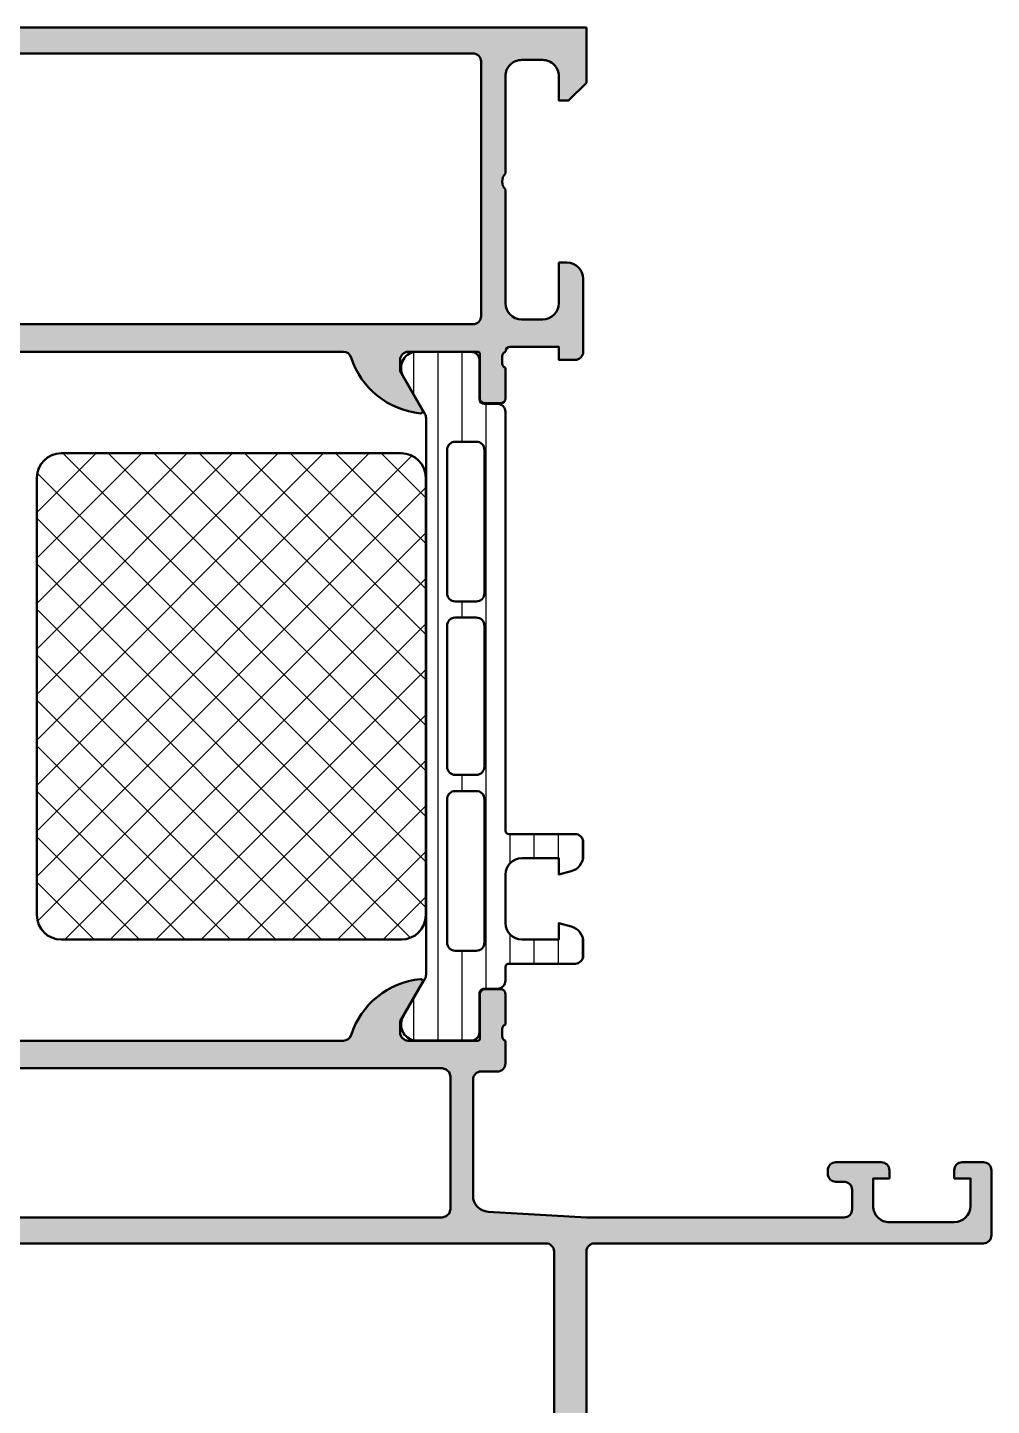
# Model space of a CAD drawing. Extents: x 0 to 104, y -95 to 75.
# Drawn here: x 44.5 to 104, y -10 to 75 of the extents above; entities that cross this region are included whole.
import ezdxf

# ---------------------------------------------------------------- set-up
doc = ezdxf.new("R2010")
doc.units = 0
for name, color, linetype, lineweight in [('0S-Alu contour', 7, 'Continuous', 50), ('0S-Alu hatch', 252, 'Continuous', 25), ('0S-Plastic contour', 254, 'Continuous', 50), ('0S-Plastic hatch', 253, 'Continuous', 25), ('0S-PT contour', 91, 'Continuous', 50), ('0S-PT hatch', 103, 'Continuous', 25)]:
    doc.layers.add(name, color=color, linetype=linetype, lineweight=lineweight)

# ---------------------------------------------------------------- blocks, each defined once
blk = doc.blocks.new('345130__2FAE7C60_FE69_4E2C_9877_56190466D0C9_')
at = {"layer": '0S-Alu hatch'}
h = blk.add_hatch(color=256, dxfattribs=at)
edge = h.paths.add_edge_path()
edge.add_line((25.00000000000001, 71.60000000000001), (26.1, 70.5))
edge.add_line((26.1, 70.5), (26.7, 70.50000000000001))
edge.add_line((26.7, 70.50000000000001), (26.7, 72.00000000000001))
edge.add_ellipse((27.70000000000002, 72), major_axis=(-1.000000000000017, 0), ratio=1, start_angle=270.000000000001, end_angle=360, ccw=False)
edge.add_line((27.7, 73.00000000000001), (29, 73))
edge.add_ellipse((29, 72), major_axis=(-1, 0), ratio=1, start_angle=180, end_angle=270.0000000000004, ccw=False)
edge.add_line((30, 72.00000000000001), (30, 66))
edge.add_ellipse((29.475, 65.5), major_axis=(-0.7250000000000014, 0), ratio=1, start_angle=136.3971810272965, end_angle=223.6028189727035, ccw=False)
edge.add_line((30, 65), (30, 58))
edge.add_ellipse((28.99999999999999, 58), major_axis=(-1.000000000000003, 0), ratio=1, start_angle=90.00000000000023, end_angle=180, ccw=False)
edge.add_line((29, 56.99999999999999), (27.7, 56.99999999999999))
edge.add_ellipse((27.7, 57.99999999999999), major_axis=(-1, 0), ratio=1, start_angle=0, end_angle=89.9999999999996, ccw=False)
edge.add_line((26.7, 57.99999999999999), (26.7, 60.5))
edge.add_line((26.7, 60.5), (26.2, 60.5))
edge.add_arc((26.2, 59.5), 1, 90, 180)
edge.add_line((25.2, 59.5), (25.2, 54.99999999999995))
edge.add_arc((25.69999999999998, 54.99999999999996), 0.4999999999999823, 180, 270.0000000000025)
edge.add_line((25.7, 54.49999999999997), (26.7, 54.5))
edge.add_line((26.7, 54.5), (26.69999999999998, 55.30000000000001))
edge.add_line((26.69999999999998, 55.30000000000001), (29.69999999999998, 55.29999999999998))
edge.add_ellipse((29.69999999999999, 55), major_axis=(-0.2999999999999829, 0), ratio=1, start_angle=180, end_angle=270.0000000000007, ccw=False)
edge.add_ellipse((29.92116355345694, 54.73247940800685), major_axis=(-0.2788950563274519, 0), ratio=1, start_angle=178.8354106259004, end_angle=253.5801235805112, ccw=False)
edge.add_line((30.200001, 54.72681100000848), (30.200001, 54.27321700000849))
edge.add_ellipse((29.92113290435682, 54.26755634053144), major_axis=(-0.2789255417371575, 0), ratio=1, start_angle=106.4245945553563, end_angle=181.1628700728853, ccw=False)
edge.add_line((30, 54.00001300000849), (30, 52.12000199999998))
edge.add_arc((30.3, 52.12000199999997), 0.3000000000000007, 180, 269.9999999999986)
edge.add_line((30.29999999999999, 51.82000199999997), (31.27997431904278, 51.82000199999997))
edge.add_arc((31.27997431904279, 52.12000199999998), 0.3000000000000043, 269.9999999999986, 360)
edge.add_line((31.57997431904279, 52.12000199999998), (31.57997431904278, 54.87999999999997))
edge.add_ellipse((31.69997431904278, 54.87999999999996), major_axis=(-0.1199999999999974, 0), ratio=1, start_angle=270.00000000000676, end_angle=360, ccw=False)
edge.add_line((31.69997431904277, 54.99999999999996), (36.00000000000001, 54.99999999999996))
edge.add_ellipse((36.00000000000001, 54.49999999999997), major_axis=(-0.4999999999999929, 0), ratio=1, start_angle=180, end_angle=270, ccw=False)
edge.add_line((36.50000000000001, 54.49999999999997), (36.50000000000002, 53.79999999999995))
edge.add_line((36.50000000000002, 53.79999999999995), (35.11850454237765, 51.40717967697241))
edge.add_arc((35.23811978464832, 51.33811978464827), 0.1381197846483018, 150.0000000000017, 275.6225775507922)
edge.add_arc((34.76177675882623, 56.17660886184786), 5.0000000000001, 275.6225775507933, 342.2515836439296)
edge.add_ellipse((40.00000000000004, 54.50000000000006), major_axis=(-0.4999999999999076, 0), ratio=1, start_angle=270, end_angle=342.25158364393315, ccw=False)
edge.add_line((40.00000000000004, 54.99999999999997), (63.99999999999998, 54.99999999999996))
edge.add_ellipse((63.99999999999993, 54.50000000000002), major_axis=(-0.4999999999999361, 0), ratio=1, start_angle=197.7484163560607, end_angle=269.9999999999943, ccw=False)
edge.add_arc((69.23822324117373, 56.17660886184781), 5.000000000000039, 197.7484163560708, 264.3774224492071)
edge.add_arc((68.76188021535168, 51.33811978464827), 0.1381197846482956, 264.3774224492049, 389.9999999999957)
edge.add_line((68.88149545762235, 51.4071796769724), (67.49999999999997, 53.79999999999995))
edge.add_line((67.49999999999997, 53.79999999999995), (67.49999999999999, 54.49999999999995))
edge.add_ellipse((67.99999999999996, 54.49999999999999), major_axis=(-0.4999999999999716, 0), ratio=1, start_angle=269.9999999999984, end_angle=360, ccw=False)
edge.add_line((67.99999999999997, 54.99999999999996), (72.3000256809572, 54.99999999999996))
edge.add_ellipse((72.30002568095722, 54.87999999999998), major_axis=(-0.1199999999999761, 0), ratio=1, start_angle=180, end_angle=270.00000000000676, ccw=False)
edge.add_line((72.4200256809572, 54.87999999999996), (72.4200256809572, 52.12000199999997))
edge.add_arc((72.7200256809572, 52.12000199999997), 0.3000000000000043, 180, 270)
edge.add_line((72.7200256809572, 51.82000199999997), (73.69999999999999, 51.82000199999997))
edge.add_arc((73.69999999999999, 52.12000199999997), 0.3000000000000025, 270, 360)
edge.add_line((73.99999999999999, 52.12000199999997), (73.99999999999999, 54.00001300000848))
edge.add_ellipse((74.0788670956432, 54.26755634053145), major_axis=(-0.2789255417371992, 0), ratio=1, start_angle=-1.1628700728805939, end_angle=73.5754054446374, ccw=False)
edge.add_line((73.79999899999999, 54.27321700000849), (73.79999899999999, 54.72681100000848))
edge.add_ellipse((74.07883644654304, 54.73247940800685), major_axis=(-0.2788950563274377, 0), ratio=1, start_angle=-73.58012358050348, end_angle=1.1645893740957263, ccw=False)
edge.add_ellipse((74.29999999999998, 54.99999999999996), major_axis=(-0.3000000000000114, 0), ratio=1, start_angle=270, end_angle=360, ccw=False)
edge.add_line((74.29999999999998, 55.29999999999998), (77.30000000000001, 55.3))
edge.add_line((77.30000000000001, 55.3), (77.30000000000001, 54.49999999999999))
edge.add_line((77.30000000000001, 54.49999999999999), (78.3, 54.49999999999996))
edge.add_arc((78.30000000000001, 54.99999999999995), 0.4999999999999892, 269.9999999999984, 360)
edge.add_line((78.79999999999998, 54.99999999999995), (78.79999999999998, 59.49999999999999))
edge.add_arc((77.8, 59.49999999999999), 1.000000000000003, 0, 90)
edge.add_line((77.8, 60.5), (77.3, 60.5))
edge.add_line((77.3, 60.5), (77.3, 57.99999999999998))
edge.add_ellipse((76.30000000000001, 57.99999999999998), major_axis=(-0.9999999999999857, 0), ratio=1, start_angle=90, end_angle=180, ccw=False)
edge.add_line((76.29999999999998, 56.99999999999999), (75, 56.99999999999999))
edge.add_ellipse((75, 58), major_axis=(-1.000000000000007, 0), ratio=1, start_angle=0, end_angle=90, ccw=False)
edge.add_line((74, 58), (74, 65))
edge.add_ellipse((74.52499999999999, 65.5), major_axis=(-0.7249999999999939, 0), ratio=1, start_angle=-43.602818972704085, end_angle=43.602818972704085, ccw=False)
edge.add_line((74, 66), (74, 72))
edge.add_ellipse((74.99999999999999, 72.00000000000001), major_axis=(-0.9999999999999857, 0), ratio=1, start_angle=269.9999999999992, end_angle=360, ccw=False)
edge.add_line((75, 73), (76.29999999999998, 73))
edge.add_ellipse((76.30000000000001, 72.00000000000001), major_axis=(-0.9999999999999857, 0), ratio=1, start_angle=180, end_angle=270.0000000000008, ccw=False)
edge.add_line((77.3, 72), (77.3, 70.5))
edge.add_line((77.3, 70.5), (77.9, 70.5))
edge.add_line((77.9, 70.5), (79, 71.60000000000001))
edge.add_line((79, 71.60000000000001), (79, 75))
edge.add_line((79, 75), (25, 75))
edge.add_line((25, 75), (25.00000000000001, 71.60000000000001))
edge = h.paths.add_edge_path()
edge.add_ellipse((32.00001799965667, 72.89972055052948), major_axis=(-0.500002740875123, 0), ratio=1, start_angle=270.0003140785705, end_angle=359.99968592151924, ccw=False)
edge.add_line((32.00001525878906, 73.3997232913971), (71.99985790252686, 73.3997232913971))
edge.add_ellipse((71.99985516165924, 72.89972055052948), major_axis=(-0.5000027408751199, 0), ratio=1, start_angle=180.0003140784808, end_angle=269.99968592142864, ccw=False)
edge.add_line((72.49985790252686, 72.8997232913971), (72.49985790252686, 57.1997261047371))
edge.add_ellipse((71.99985516165924, 57.19972884560394), major_axis=(-0.5000027408751199, 0), ratio=1, start_angle=90.00031407857142, end_angle=179.9996859215194, ccw=False)
edge.add_line((71.99985790252686, 56.69972610473632), (32.00001525878906, 56.69972610473632))
edge.add_ellipse((32.00001799965667, 57.19972884560394), major_axis=(-0.5000027408751199, 0), ratio=1, start_angle=0.00031407848081244083, end_angle=89.99968592142937, ccw=False)
edge.add_line((31.50001525878906, 57.19972610473632), (31.50001525878906, 72.89972329139628))
at = {"layer": '0S-Alu contour', "color": 7}
for points in [[(77.3, 72), (77.3, 70.5), (77.9, 70.5), (79, 71.60000000000001), (79, 75), (25, 75), (25.00000000000001, 71.60000000000001)], [(32.00001525878906, 73.3997232913971), (71.99985790252686, 73.3997232913971)], [(27.7, 73.00000000000001), (29, 73)], [(31.50001525878906, 57.19972610473632), (31.50001525878906, 72.89972329139628)], [(72.49985790252686, 72.8997232913971), (72.49985790252686, 57.1997261047371)], [(75, 73), (76.29999999999998, 73)], [(25.00000000000001, 71.60000000000001), (26.1, 70.5), (26.7, 70.50000000000001), (26.7, 72.00000000000001)], [(30, 72.00000000000001), (30, 66)], [(74, 66), (74, 72)], [(30, 65), (30, 58)], [(74, 58), (74, 65)], [(26.7, 57.99999999999999), (26.7, 60.5), (26.2, 60.5)], [(77.8, 60.5), (77.3, 60.5), (77.3, 57.99999999999998)], [(25.2, 59.5), (25.2, 54.99999999999995)], [(78.79999999999998, 54.99999999999995), (78.79999999999998, 59.49999999999999)], [(29, 56.99999999999999), (27.7, 56.99999999999999)], [(76.29999999999998, 56.99999999999999), (75, 56.99999999999999)], [(71.99985790252686, 56.69972610473632), (32.00001525878906, 56.69972610473632)], [(25.7, 54.49999999999997), (26.7, 54.5), (26.69999999999998, 55.30000000000001), (29.69999999999998, 55.29999999999998)], [(74.29999999999998, 55.29999999999998), (77.30000000000001, 55.3), (77.30000000000001, 54.49999999999999), (78.3, 54.49999999999996)], [(30.200001, 54.72681100000848), (30.200001, 54.27321700000849)], [(31.57997431904279, 52.12000199999998), (31.57997431904278, 54.87999999999997)], [(31.69997431904277, 54.99999999999996), (36.00000000000001, 54.99999999999996)], [(36.50000000000001, 54.49999999999997), (36.50000000000002, 53.79999999999995), (35.11850454237765, 51.40717967697241)], [(40.00000000000004, 54.99999999999997), (63.99999999999998, 54.99999999999996)], [(68.88149545762235, 51.4071796769724), (67.49999999999997, 53.79999999999995), (67.49999999999999, 54.49999999999995)], [(67.99999999999997, 54.99999999999996), (72.3000256809572, 54.99999999999996)], [(72.4200256809572, 54.87999999999996), (72.4200256809572, 52.12000199999997)], [(73.79999899999999, 54.27321700000849), (73.79999899999999, 54.72681100000848)], [(30, 54.00001300000849), (30, 52.12000199999998)], [(73.99999999999999, 52.12000199999997), (73.99999999999999, 54.00001300000848)], [(30.29999999999999, 51.82000199999997), (31.27997431904278, 51.82000199999997)], [(72.7200256809572, 51.82000199999997), (73.69999999999999, 51.82000199999997)]]:
    blk.add_lwpolyline(points, dxfattribs=at)
at = {"layer": '0S-Alu contour', "color": 7, "extrusion": (0, 0, -1)}
for centre, radius, start, end in [((-32.00001799965667, 72.89972055052948), 0.500002740875123, 0.0003140784807261, 89.99968592142947), ((-71.99985516165924, 72.89972055052948), 0.5000027408751199, 90.00031407857134, 179.9996859215192), ((-27.70000000000002, 72), 1.000000000000017, 0, 89.99999999999898), ((-29, 72), 1, 89.99999999999959, 180), ((-74.99999999999999, 72.00000000000001), 0.9999999999999857, 0, 90.00000000000081), ((-76.30000000000001, 72.00000000000001), 0.9999999999999857, 89.9999999999992, 180), ((-29.475, 65.5), 0.7250000000000015, 136.3971810272965, 223.6028189727035), ((-74.52499999999999, 65.5), 0.7249999999999939, 316.3971810272959, 43.6028189727041), ((-27.7, 57.99999999999999), 1, 270.0000000000004, 0), ((-28.99999999999999, 58), 1.000000000000003, 180, 269.9999999999998), ((-75, 58), 1.000000000000007, 270, 0), ((-76.30000000000001, 57.99999999999998), 0.9999999999999857, 180, 270), ((-32.00001799965667, 57.19972884560394), 0.5000027408751199, 270.0003140785706, 359.9996859215192), ((-71.99985516165924, 57.19972884560394), 0.5000027408751199, 180.0003140784807, 269.9996859214286), ((-29.69999999999999, 55), 0.2999999999999829, 89.99999999999935, 180), ((-74.29999999999998, 54.99999999999996), 0.3000000000000114, 0, 90), ((-29.92116355345694, 54.73247940800685), 0.2788950563274519, 106.4198764194888, 181.1645893740997), ((-31.69997431904278, 54.87999999999996), 0.1199999999999974, 0, 89.99999999999324), ((-36.00000000000001, 54.49999999999997), 0.4999999999999929, 90, 180), ((-40.00000000000004, 54.50000000000006), 0.4999999999999076, 17.74841635606684, 90), ((-63.99999999999993, 54.50000000000002), 0.4999999999999361, 90.0000000000057, 162.2515836439393), ((-67.99999999999996, 54.49999999999999), 0.4999999999999716, 0, 90.0000000000016), ((-72.30002568095722, 54.87999999999998), 0.1199999999999761, 89.99999999999324, 180), ((-74.07883644654304, 54.73247940800685), 0.2788950563274377, 358.8354106259043, 73.58012358050365), ((-29.92113290435682, 54.26755634053144), 0.2789255417371575, 178.8371299271147, 253.5754054446437), ((-74.0788670956432, 54.26755634053145), 0.2789255417371992, 286.4245945553626, 1.162870072880582)]:
    blk.add_arc(centre, radius, start, end, dxfattribs=at)
at = {"layer": '0S-Alu contour', "color": 7}
for centre, radius, start, end in [((26.2, 59.5), 1, 90, 180), ((77.8, 59.49999999999999), 1.000000000000003, 0, 90), ((25.69999999999998, 54.99999999999996), 0.4999999999999823, 180, 270.0000000000025), ((34.76177675882623, 56.17660886184786), 5.0000000000001, 275.6225775507933, 342.2515836439296), ((69.23822324117373, 56.17660886184781), 5.000000000000039, 197.7484163560708, 264.3774224492071), ((78.30000000000001, 54.99999999999995), 0.4999999999999892, 269.9999999999984, 0), ((30.3, 52.12000199999997), 0.3000000000000007, 180, 269.9999999999986), ((31.27997431904279, 52.12000199999998), 0.3000000000000043, 269.9999999999986, 0), ((72.7200256809572, 52.12000199999997), 0.3000000000000043, 180, 270), ((73.69999999999999, 52.12000199999997), 0.3000000000000025, 270, 0), ((35.23811978464832, 51.33811978464827), 0.1381197846483018, 150.0000000000017, 275.6225775507922), ((68.76188021535168, 51.33811978464827), 0.1381197846482956, 264.3774224492049, 29.99999999999571)]:
    blk.add_arc(centre, radius, start, end, dxfattribs=at)
blk = doc.blocks.new('284033__74CA9C4C_4258_4467_ACF4_C4FE456CC301___08210B14_C52C_4C02_87B7_214EC67AC237_')
at = {"layer": '0S-Plastic hatch'}
h = blk.add_hatch(dxfattribs=at)
h.set_pattern_fill('ANSI31', color=256, scale=0.4680000000000001, angle=45, style=0)
h.set_pattern_definition([(90, (0, 0), (-1.4859, 0), [])])
edge = h.paths.add_edge_path()
edge.add_line((69.09999233068575, 50.92833361702787), (69.10107864311682, 16.57406486142846))
edge.add_ellipse((68.6010786434029, 16.57404727380968), major_axis=(-0.5000000000232456, 0), ratio=1, start_angle=150.0020786995687, end_angle=180.0020153926869, ccw=False)
edge.add_line((69.03410041506818, 16.32406298372907), (67.71571341727976, 14.04035838247477))
edge.add_arc((68.55698564793857, 13.49975392838028), 0.9999960709244824, 147.2750591980472, 261.8204672459849)
edge.add_line((68.41471085102432, 12.50993069970386), (71.89125234683017, 12.51005734716796))
edge.add_arc((71.8912368762104, 13.01005332437421), 0.499995977445579, 270.0017728167015, 360.0023777790716)
edge.add_line((72.3912328532254, 13.01007407424411), (72.39081397301263, 15.41007244358258))
edge.add_ellipse((72.6908139728158, 15.41008330981691), major_axis=(-0.2999999999999828, 0), ratio=1, start_angle=-89.9979247021165, end_angle=0.002075297898500139, ccw=False)
edge.add_line((72.69080310658151, 15.7100833096201), (73.50113443939642, 15.71011193603831))
edge.add_arc((73.50111900801211, 16.21010925689817), 0.4999973210979775, 270.0017683158609, 360.0023822800018)
edge.add_line((74.0011163286779, 16.21013004610165), (74.00243687366783, 17.05120229122874))
edge.add_ellipse((74.2024368736678, 17.05120229122873), major_axis=(-0.1999999999999744, 0), ratio=1, start_angle=270, end_angle=360, ccw=False)
edge.add_line((74.20243687366782, 17.25120229122872), (78.30243687365618, 17.25120229122873))
edge.add_arc((78.3024368736562, 17.7512022912287), 0.4999999999999858, 269.9999999999968, 360)
edge.add_line((78.80243687365619, 17.7512022912287), (78.80243687365574, 18.58195151458678))
edge.add_arc((77.80243687365623, 18.58195151458676), 0.9999999999994725, 0, 74.99999999891762)
edge.add_line((78.06125591877687, 19.54787734087043), (77.3024368736563, 19.75120229122868))
edge.add_line((77.3024368736563, 19.75120229122868), (77.30243687365618, 18.75120229122873))
edge.add_line((77.30243687365618, 18.75120229122873), (75.00243687366783, 18.75120229122873))
edge.add_ellipse((75.00414611938903, 19.75532877543036), major_axis=(-1.004127938958, 0), ratio=1, start_angle=0.23408772131568867, end_angle=89.90246998468012, ccw=False)
edge.add_line((74.00002656094115, 19.75122632025461), (74.00002656094115, 22.75110467439828))
edge.add_ellipse((75.00414590750886, 22.74707631855115), major_axis=(-1.004127427074067, 0), ratio=1, start_angle=270.097517975085, end_angle=359.770140321516, ccw=False)
edge.add_line((75.00243687366778, 23.75120229122874), (77.30243687365619, 23.75120229122874))
edge.add_line((77.30243687365619, 23.75120229122874), (77.30243687365619, 22.75120229122874))
edge.add_line((77.30243687365619, 22.75120229122874), (78.06125591877685, 22.95452724155691))
edge.add_arc((77.80243687365603, 23.92045306784118), 1.000000000000071, 285.0000000010829, 360)
edge.add_line((78.80243687365612, 23.92045306784118), (78.80243687365613, 24.75120229122879))
edge.add_arc((78.30243687365623, 24.75120229122882), 0.4999999999999219, 0, 90.00000000000487)
edge.add_line((78.30243687365619, 25.25120229122875), (74.20243687366789, 25.25120229122874))
edge.add_ellipse((74.20416542656324, 25.45537538707203), major_axis=(-0.2041804127759255, 0), ratio=1, start_angle=1.1558689438289207, end_angle=89.51493893426073, ccw=False)
edge.add_line((74.00002656094117, 25.45125658823264), (74.00000363938314, 51.29262339778482))
edge.add_arc((73.50000631852326, 51.29260796640052), 0.4999973210979775, 0.0017683158931002, 90.00238227990717)
edge.add_line((73.49998552932061, 51.79260528706631), (72.68965419650569, 51.79257666064811))
edge.add_ellipse((72.6896433302714, 52.09257666045133), major_axis=(-0.3000000000000183, 0), ratio=1, start_angle=0.002075297898500139, end_angle=90.00207529788071, ccw=False)
edge.add_line((72.38964333046818, 52.09256579421694), (72.38988835104898, 54.49256418760248))
edge.add_arc((71.88989237384268, 54.49254871698268), 0.4999959774456288, 0.0017728167248697, 90.00237777906717)
edge.add_line((71.88987162397284, 54.99254469399775), (68.413330128167, 54.99241804653365))
edge.add_arc((68.55567662904873, 54.00260512706298), 0.9999960709244612, 98.18368334978393, 212.7290913977287)
edge.add_line((67.71444356282854, 53.46193973131242), (69.03299599228494, 51.17833064206305))
edge.add_ellipse((68.59999233356551, 50.92831498454737), major_axis=(-0.4999999974674103, 0), ratio=1, start_angle=180.0021351248776, end_angle=210.002071974994, ccw=False)
edge = h.paths.add_edge_path()
edge.add_ellipse((72.20055493872187, 48.9511899405362), major_axis=(-0.5000000020876216, 0), ratio=1, start_angle=180, end_angle=270.0018991026211, ccw=False)
edge.add_line((72.70055494080948, 48.9511899405362), (72.70055494080945, 40.10119604587005))
edge.add_ellipse((72.20055493865216, 40.10119604774751), major_axis=(-0.5000000021573073, 0), ratio=1, start_angle=89.99810091050438, end_angle=180, ccw=False)
edge.add_line((72.20053836596985, 39.60119604586486), (70.9005442596571, 39.60119604586484))
edge.add_ellipse((70.90054062030033, 40.1011924065081), major_axis=(-0.4999963606565038, 0), ratio=1, start_angle=-0.000417042864683026, end_angle=90.00041704259922, ccw=False)
edge.add_line((70.4005442596571, 40.10119604586717), (70.40054425965712, 48.95118994234916))
edge.add_ellipse((70.90054062030048, 48.95119358170579), major_axis=(-0.4999963606566104, 0), ratio=1, start_angle=-90.0004170425845, end_angle=0.00041704286462618256, ccw=False)
edge.add_line((70.90054425965711, 49.45118994234916), (72.20053836592501, 49.45118994234917))
edge = h.paths.add_edge_path()
edge.add_line((72.7005549407991, 38.10119604656852), (72.70055494079908, 29.40118994305283))
edge.add_ellipse((72.20055494079907, 29.40118994304765), major_axis=(-0.5000000000000142, 0), ratio=1, start_angle=90.00000000000159, end_angle=180, ccw=False)
edge.add_line((72.20055494079907, 28.90118994304764), (70.90054425964672, 28.90118994304763))
edge.add_ellipse((70.90054425964676, 29.40118994304765), major_axis=(-0.5000000000000142, 0), ratio=1, start_angle=0, end_angle=89.99999999999511, ccw=False)
edge.add_line((70.40054425964675, 29.40118994304765), (70.40054425964672, 38.10119604656851))
edge.add_ellipse((70.90054425964674, 38.10119604656329), major_axis=(-0.5000000000000142, 0), ratio=1, start_angle=270.000000001192, end_angle=360, ccw=False)
edge.add_line((70.90054425963633, 38.6011960465633), (72.20055494078866, 38.60119604656331))
edge.add_ellipse((72.20055494079907, 38.10119604656331), major_axis=(-0.5000000000000071, 0), ratio=1, start_angle=180, end_angle=270.00000000119365, ccw=False)
edge = h.paths.add_edge_path()
edge.add_line((70.40054425964674, 18.55121130535755), (70.40054425964674, 27.40118994304763))
edge.add_ellipse((70.90054062029003, 27.40119358240435), major_axis=(-0.4999963606565393, 0), ratio=1, start_angle=-90.00041704259428, end_angle=0.00041704286462618256, ccw=False)
edge.add_line((70.90054425964674, 27.90118994304763), (72.20053836591465, 27.90118994304763))
edge.add_ellipse((72.20055493871152, 27.4011899412347), major_axis=(-0.5000000020875861, 0), ratio=1, start_angle=180, end_angle=270.00189910262276, ccw=False)
edge.add_line((72.70055494079908, 27.40118994305277), (72.70055494079908, 18.55118078777418))
edge.add_ellipse((72.20057019958817, 18.55118078777418), major_axis=(-0.4999847412109091, 0), ratio=1, start_angle=89.9999999999967, end_angle=180, ccw=False)
edge.add_line((72.20057019958814, 18.0511960465633), (70.9005595184358, 18.0511960465633))
edge.add_ellipse((70.90055951843577, 18.55121130535235), major_axis=(-0.5000152587890483, 0), ratio=1, start_angle=0, end_angle=90.00000000000318, ccw=False)
at = {"layer": '0S-Alu contour', "color": 7}
for points in [[(70.90054425965711, 49.45118994234916), (72.20053836592501, 49.45118994234917)], [(70.4005442596571, 40.10119604586717), (70.40054425965712, 48.95118994234916)], [(72.70055494080948, 48.9511899405362), (72.70055494080945, 40.10119604587005)], [(72.20053836596985, 39.60119604586486), (70.9005442596571, 39.60119604586484)], [(70.90054425963633, 38.6011960465633), (72.20055494078866, 38.60119604656331)], [(70.40054425964675, 29.40118994304765), (70.40054425964672, 38.10119604656851)], [(72.7005549407991, 38.10119604656852), (72.70055494079908, 29.40118994305283)], [(72.20055494079907, 28.90118994304764), (70.90054425964672, 28.90118994304763)], [(70.40054425964674, 18.55121130535755), (70.40054425964674, 27.40118994304763)], [(70.90054425964674, 27.90118994304763), (72.20053836591465, 27.90118994304763)], [(72.70055494079908, 27.40118994305277), (72.70055494079908, 18.55118078777418)], [(72.20057019958814, 18.0511960465633), (70.9005595184358, 18.0511960465633)]]:
    blk.add_lwpolyline(points, dxfattribs=at)
at = {"layer": '0S-Alu contour', "color": 7, "extrusion": (0, 0, -1)}
for centre, radius, start, end in [((-70.90054062030048, 48.95119358170579), 0.4999963606566104, 359.9995829571354, 90.00041704258453), ((-72.20055493872187, 48.9511899405362), 0.5000000020876216, 89.99810089737886, 180), ((-70.90054062030033, 40.1011924065081), 0.4999963606565038, 269.9995829574008, 0.0004170428646345), ((-72.20055493865216, 40.10119604774751), 0.5000000021573073, 180, 270.0018990894956), ((-70.90054425964674, 38.10119604656329), 0.5000000000000142, 0, 89.99999999880797), ((-72.20055494079907, 38.10119604656331), 0.5000000000000071, 89.99999999880635, 180), ((-70.90054425964676, 29.40118994304765), 0.5000000000000142, 270.0000000000049, 0), ((-72.20055494079907, 29.40118994304765), 0.5000000000000142, 180, 269.9999999999984), ((-70.90054062029003, 27.40119358240435), 0.4999963606565393, 359.9995829571354, 90.0004170425943), ((-72.20055493871152, 27.4011899412347), 0.5000000020875861, 89.99810089737724, 180), ((-70.90055951843577, 18.55121130535235), 0.5000152587890483, 269.9999999999968, 0), ((-72.20057019958817, 18.55118078777418), 0.4999847412109091, 180, 270.0000000000033)]:
    blk.add_arc(centre, radius, start, end, dxfattribs=at)
at = {"layer": '0S-Plastic contour', "color": 7}
for points in [[(71.88987162397284, 54.99254469399775), (68.413330128167, 54.99241804653365)], [(72.38964333046818, 52.09256579421694), (72.38988835104898, 54.49256418760248)], [(67.71444356282854, 53.46193973131242), (69.03299599228494, 51.17833064206305)], [(73.49998552932061, 51.79260528706631), (72.68965419650569, 51.79257666064811)], [(74.00002656094117, 25.45125658823264), (74.00000363938314, 51.29262339778482)], [(69.09999233068575, 50.92833361702787), (69.10107864311682, 16.57406486142846)], [(78.30243687365619, 25.25120229122875), (74.20243687366789, 25.25120229122874)], [(78.80243687365612, 23.92045306784118), (78.80243687365613, 24.75120229122879)], [(75.00243687366778, 23.75120229122874), (77.30243687365619, 23.75120229122874), (77.30243687365619, 22.75120229122874), (78.06125591877685, 22.95452724155691)], [(74.00002656094115, 19.75122632025461), (74.00002656094115, 22.75110467439828)], [(78.06125591877687, 19.54787734087043), (77.3024368736563, 19.75120229122868), (77.30243687365618, 18.75120229122873), (75.00243687366783, 18.75120229122873)], [(78.80243687365619, 17.7512022912287), (78.80243687365574, 18.58195151458678)], [(74.0011163286779, 16.21013004610165), (74.00243687366783, 17.05120229122874)], [(74.20243687366782, 17.25120229122872), (78.30243687365618, 17.25120229122873)], [(69.03410041506818, 16.32406298372907), (67.71571341727976, 14.04035838247477)], [(72.3912328532254, 13.01007407424411), (72.39081397301263, 15.41007244358258)], [(72.69080310658151, 15.7100833096201), (73.50113443939642, 15.71011193603831)], [(68.41471085102432, 12.50993069970386), (71.89125234683017, 12.51005734716796)]]:
    blk.add_lwpolyline(points, dxfattribs=at)
for centre, radius, start, end in [((68.55567662904873, 54.00260512706298), 0.9999960709244612, 98.18368334978393, 212.7290913977287), ((71.88989237384268, 54.49254871698268), 0.4999959774456288, 0.0017728167248697, 90.00237777906717), ((73.50000631852326, 51.29260796640052), 0.4999973210979775, 0.0017683158931002, 90.00238227990717), ((78.30243687365623, 24.75120229122882), 0.4999999999999219, 0, 90.00000000000487), ((77.80243687365603, 23.92045306784118), 1.000000000000071, 285.0000000010829, 0), ((77.80243687365623, 18.58195151458676), 0.9999999999994725, 0, 74.99999999891762), ((78.3024368736562, 17.7512022912287), 0.4999999999999858, 269.9999999999968, 0), ((73.50111900801211, 16.21010925689817), 0.4999973210979775, 270.0017683158609, 0.0023822800018465), ((68.55698564793857, 13.49975392838028), 0.9999960709244824, 147.2750591980472, 261.8204672459849), ((71.8912368762104, 13.01005332437421), 0.499995977445579, 270.0017728167015, 0.0023777790715539)]:
    blk.add_arc(centre, radius, start, end, dxfattribs=at)
at = {"layer": '0S-Plastic contour', "color": 7, "extrusion": (0, 0, -1)}
for centre, radius, start, end in [((-72.6896433302714, 52.09257666045133), 0.3000000000000183, 269.9979247021193, 359.9979247021015), ((-68.59999233356551, 50.92831498454737), 0.4999999974674103, 149.997928025006, 179.9978648751224), ((-74.20416542656324, 25.45537538707203), 0.2041804127759255, 270.4850610657393, 358.8441310561711), ((-75.00414590750886, 22.74707631855115), 1.004127427074067, 0.2298596784839961, 89.902482024915), ((-75.00414611938903, 19.75532877543036), 1.004127938958, 270.0975300153199, 359.7659122786843), ((-74.2024368736678, 17.05120229122873), 0.1999999999999744, 0, 90), ((-68.6010786434029, 16.57404727380968), 0.5000000000232456, 179.9979846073131, 209.9979213004314), ((-72.6908139728158, 15.41008330981691), 0.2999999999999828, 359.9979247021015, 89.99792470211656)]:
    blk.add_arc(centre, radius, start, end, dxfattribs=at)
blk = doc.blocks.new('382400__43093585_AE75_46BA_8E3A_79775505E20E_')
at = {"layer": '0S-PT hatch'}
h = blk.add_hatch(dxfattribs=at)
h.set_pattern_fill('ANSI37', color=256, scale=0.625, angle=90, style=0)
h.set_pattern_definition([(135, (0, 0), (-1.403165018917055, -1.403165018917055), []), (225, (0, 0), (1.403165018917055, -1.403165018917055), [])])
edge = h.paths.add_edge_path()
edge.add_arc((46.58045853068642, 47.24119923922816), 1.5, 90, 180)
edge.add_line((45.08045853068643, 47.24119923922816), (45.08045853068643, 20.24119923922817))
edge.add_arc((46.58045853068642, 20.24119923922817), 1.5, 180, 270)
edge.add_line((46.58045853068642, 18.74119923922817), (67.58045853068643, 18.74119923922816))
edge.add_arc((67.58045853068643, 20.24119923922817), 1.5, 270, 360)
edge.add_line((69.08045853068641, 20.24119923922817), (69.08045853068641, 47.24119923922816))
edge.add_arc((67.58045853068643, 47.24119923922816), 1.5, 0, 90)
edge.add_line((67.58045853068643, 48.74119923922816), (46.58045853068642, 48.74119923922816))
at = {"layer": '0S-PT contour', "color": 7}
for points in [[(67.58045853068643, 48.74119923922816), (46.58045853068642, 48.74119923922816)], [(45.08045853068643, 47.24119923922816), (45.08045853068643, 20.24119923922817)], [(69.08045853068641, 20.24119923922817), (69.08045853068641, 47.24119923922816)], [(46.58045853068642, 18.74119923922817), (67.58045853068643, 18.74119923922816)]]:
    blk.add_lwpolyline(points, dxfattribs=at)
for centre, start, end in [((46.58045853068642, 47.24119923922816), 90, 180), ((67.58045853068643, 47.24119923922816), 0, 90), ((46.58045853068642, 20.24119923922817), 180, 270), ((67.58045853068643, 20.24119923922817), 270, 0)]:
    blk.add_arc(centre, 1.5, start, end, dxfattribs=at)
blk = doc.blocks.new('346340__169D72F3_B203_4A9A_8AC9_B5A5618185B2_')
at = {"layer": '0S-Alu hatch'}
h = blk.add_hatch(color=256, dxfattribs=at)
edge = h.paths.add_edge_path()
edge.add_line((3.639383138e-06, 4.5), (3.639383138e-06, 0.5))
edge.add_arc((0.500000000026494, 0.4999963606433561), 0.4999963606566011, 179.9995829571354, 270.0004170425872)
edge.add_line((0.500003639383138, 1e-16), (24.49998075119955, 0))
edge.add_ellipse((24.49998075119955, -0.5000000000000013), major_axis=(-0.5000000000000013, 0), ratio=1, start_angle=180, end_angle=270, ccw=False)
edge.add_line((24.99998075119954, -0.5), (24.99998075119954, -93.49999999999999))
edge.add_arc((26.49998109549844, -93.4999996557011), 1.500000344298936, 180.0000131436781, 269.9999868487538)
edge.add_line((26.49998075119955, -95), (77.49998075119954, -95))
edge.add_arc((77.49999964849751, -93.50002652657697), 1.499973473542049, 269.9992781636232, 360.0010132584771)
edge.add_line((78.999973121805, -93.49999999999999), (78.99997312180501, -0.5))
edge.add_ellipse((79.49998893626307, -0.5000158144580675), major_axis=(-0.5000158147081559, 0), ratio=1, start_angle=270.0018121460882, end_angle=359.99818785382087, ccw=False)
edge.add_line((79.49997312180501, -6.3e-15), (103.5000036393831, 0))
edge.add_arc((103.5000072787397, 0.4999963606433747), 0.4999963606566198, 269.9995829574155, 360.0004170428646)
edge.add_line((104.0000036393831, 0.5000000000000001), (104.0000036393831, 4.5))
edge.add_arc((103.5000072787398, 4.50000363935664), 0.4999963606566104, 359.9995829571354, 450.0004170425861)
edge.add_line((103.5000036393831, 5.000000000000005), (102.1999853288362, 5))
edge.add_arc((102.1999650738996, 4.500050770347193), 0.4999492300631112, 89.99767871952724, 180.0058184440998)
edge.add_line((101.7000158464144, 4.5), (101.7000158464144, 4))
edge.add_line((101.7000158464144, 4), (102.7000158464144, 4))
edge.add_line((102.7000158464144, 4), (102.7000158464144, 2.300003051757812))
edge.add_ellipse((101.6999726679148, 2.300046230257373), major_axis=(-1.000043179431718, 0), ratio=1, start_angle=90.00247383897272, end_angle=179.9975261609891, ccw=False)
edge.add_line((101.7000158464144, 1.30000305175781), (97.69998532883626, 1.300003051757812))
edge.add_ellipse((97.6999685967068, 2.299955803026502), major_axis=(-0.9999527514086786, 0), ratio=1, start_angle=-0.002707280691993219, end_angle=90.0009587256992, ccw=False)
edge.add_line((96.7000158464144, 2.300003051757812), (96.7000158464144, 4))
edge.add_line((96.7000158464144, 4), (97.70001584641439, 4))
edge.add_line((97.70001584641439, 4), (97.70001584641439, 4.5))
edge.add_arc((97.19996711064042, 4.499951264226029), 0.5000487381489171, 0.0055841639549441, 89.99441583599489)
edge.add_line((97.20001584641439, 5.000000000000002), (94.39999753586751, 5))
edge.add_arc((94.39998373588281, 4.500013799984698), 0.4999862002057468, 89.99841859459237, 180.0015814054484)
edge.add_line((93.89999753586751, 4.5), (93.89999753586751, 4.300003051757812))
edge.add_arc((94.39998465429136, 4.29999017018166), 0.4999871185897852, 179.9985238419079, 270.0014761579244)
edge.add_line((94.39999753586751, 3.800003051757814), (94.89999753586751, 3.800003051757812))
edge.add_ellipse((94.89999479499996, 3.300000310890252), major_axis=(-0.5000027408750723, 0), ratio=1, start_angle=180.0003140784808, end_angle=269.9996859214352, ccw=False)
edge.add_line((95.39999753586751, 3.300003051757812), (95.39999753586751, 2.099998474121093))
edge.add_ellipse((94.90000117522418, 2.099994834764436), major_axis=(-0.4999963606565819, 0), ratio=1, start_angle=89.99958295741061, end_angle=180.0004170428646, ccw=False)
edge.add_line((94.89999753586751, 1.599998474121095), (79.00000363938314, 1.599998474121093))
edge.add_line((79.00000363938314, 1.599998474121093), (72.94296628586751, 1.946113586425781))
edge.add_ellipse((72.99999431097055, 2.94447682080077), major_axis=(-0.9999906716559124, 0), ratio=1, start_angle=-0.0006706298242988851, end_angle=86.7307306479907, ccw=False)
edge.add_line((72.00000363938314, 2.944488525390625), (72.00000363938314, 10.09999847412109))
edge.add_ellipse((72.50000076675131, 10.1000013467529), major_axis=(-0.4999971273764415, 0), ratio=1, start_angle=-90.0003291812489, end_angle=0.0003291815056059022, ccw=False)
edge.add_line((72.50000363938314, 10.5999984741211), (73.50000363938312, 10.59999847412109))
edge.add_arc((73.50000651201493, 11.09999560148929), 0.4999971273764539, 269.9996708187527, 360.0003291815056)
edge.add_line((74.00000363938314, 11.09999847412109), (74.00000363938314, 12.5))
edge.add_ellipse((74.07884008592606, 12.76752059199319), major_axis=(-0.2788950563274701, 0), ratio=1, start_angle=-1.164589374079128, end_angle=73.580123580536, ccw=False)
edge.add_line((73.80000263938298, 12.77318899999147), (73.80000263938298, 13.22678299999143))
edge.add_ellipse((74.07887073502627, 13.23244365946842), major_axis=(-0.2789255417372701, 0), ratio=1, start_angle=-73.5754054446599, end_angle=1.1628700728737158, ccw=False)
edge.add_line((74.00000363938314, 13.4999869999915), (74.00000363938314, 15.379998))
edge.add_arc((73.70000363938301, 15.37999799999995), 0.300000000000125, 0, 90.00000000001087)
edge.add_line((73.70000363938296, 15.67999800000007), (72.72002932034032, 15.67999799999995))
edge.add_arc((72.72002932034032, 15.379998), 0.2999999999999545, 90, 180)
edge.add_line((72.42002932034036, 15.379998), (72.42002932034036, 12.61986284450358))
edge.add_ellipse((72.30002932034034, 12.61986284450365), major_axis=(-0.1200000000000187, 0), ratio=1, start_angle=89.99990065162399, end_angle=180, ccw=False)
edge.add_line((72.30002911226559, 12.4998628445038), (68.00059491821987, 12.49987029953229))
edge.add_ellipse((68.00059491821993, 13.00030899047846), major_axis=(-0.5004386909461687, 0), ratio=1, start_angle=0, end_angle=89.99999999999352, ccw=False)
edge.add_line((67.50015622727376, 13.00030899047846), (67.50015622727376, 13.70030899047856))
edge.add_line((67.50015622727376, 13.70030899047856), (68.88165168489611, 16.0931293135061))
edge.add_arc((68.76203644262543, 16.16218920583019), 0.1381197846482892, 330.0000000000239, 455.6225775508134)
edge.add_arc((69.2383794684475, 11.32370012863078), 4.999999999999889, 95.6225775507939, 162.25158364393)
edge.add_ellipse((63.99955524861081, 13.00050134695249), major_axis=(-0.5006310121761374, 0), ratio=1, start_angle=89.9999999999967, end_angle=162.2515836439244, ccw=False)
edge.add_line((63.99955524861077, 12.49987033477635), (39.99923952588149, 12.5003166542366))
edge.add_ellipse((39.99923952588147, 12.99967456803592), major_axis=(-0.4993579137993222, 0), ratio=1, start_angle=17.748416356074586, end_angle=90.00000000000239, ccw=False)
edge.add_arc((34.76162781031847, 11.3232614384453), 4.999999999999948, 17.74841635606897, 84.37742244920526)
edge.add_arc((35.23797083614076, 16.16175051564476), 0.1381197846482722, 84.37742244924227, 210.0000000000372)
edge.add_line((35.11835559387016, 16.09269062332054), (36.49985105149252, 13.69987030029301))
edge.add_line((36.49985105149252, 13.69987030029301), (36.49985105149252, 12.99987030029297))
edge.add_ellipse((35.99985105149252, 12.99987030029296), major_axis=(-0.4999999999999929, 0), ratio=1, start_angle=89.9999999999992, end_angle=180, ccw=False)
edge.add_line((35.99985105149251, 12.49987030029297), (31.69997816650046, 12.49986284450381))
edge.add_ellipse((31.69997795842582, 12.61986284450354), major_axis=(-0.1199999999999096, 0), ratio=1, start_angle=0, end_angle=90.00009934832002, ccw=False)
edge.add_line((31.57997795842592, 12.61986284450354), (31.57997795842592, 15.379998))
edge.add_arc((31.27997795842579, 15.37999799999994), 0.300000000000125, 0, 90.00000000001087)
edge.add_line((31.27997795842573, 15.67999800000007), (30.30000363938309, 15.67999800000007))
edge.add_arc((30.30000363938315, 15.37999800000006), 0.3000000000000114, 90.00000000001087, 180)
edge.add_line((30.00000363938314, 15.37999800000006), (30.00000363938314, 13.4999869999915))
edge.add_ellipse((29.92113654373989, 13.23244365946857), major_axis=(-0.278925541737164, 0), ratio=1, start_angle=178.8371299270954, end_angle=253.57540544462842, ccw=False)
edge.add_line((30.20000463938307, 13.22678299999143), (30.20000463938307, 12.77318899999147))
edge.add_ellipse((29.92116719284007, 12.76752059199306), major_axis=(-0.2788950563273854, 0), ratio=1, start_angle=106.41987641950041, end_angle=181.1645893741066, ccw=False)
edge.add_line((30.00000363938314, 12.5), (30.00000363938314, 11.09999847412109))
edge.add_arc((30.50000076675135, 11.0999956014893), 0.4999971273764628, 179.9996708184944, 270.0003291812465)
edge.add_line((30.50000363938314, 10.59999847412109), (31.50000363938314, 10.59999847412109))
edge.add_ellipse((31.50000651201493, 10.10000134675288), major_axis=(-0.4999971273764646, 0), ratio=1, start_angle=179.9996708184945, end_angle=270.00032918124606, ccw=False)
edge.add_line((32.00000363938314, 10.09999847412109), (32.00000363938314, 2.944488525390625))
edge.add_ellipse((31.0000129677957, 2.944476820800792), major_axis=(-0.9999906716559358, 0), ratio=1, start_angle=93.26926935201072, end_angle=180.0006706298244, ccw=False)
edge.add_line((31.05704099289877, 1.946113586425781), (25.00000363938314, 1.599998474121093))
edge.add_line((25.00000363938314, 1.599998474121093), (9.100009742898761, 1.599998474121093))
edge.add_ellipse((9.100006103542121, 2.099994834764452), major_axis=(-0.4999963606566037, 0), ratio=1, start_angle=-0.000417042864683026, end_angle=90.00041704258689, ccw=False)
edge.add_line((8.600009742898761, 2.099998474121093), (8.600009742898761, 3.300003051757812))
edge.add_ellipse((9.100012483766374, 3.300000310890202), major_axis=(-0.5000027408751234, 0), ratio=1, start_angle=270.0003140785709, end_angle=359.99968592151924, ccw=False)
edge.add_line((9.100009742898761, 3.800003051757812), (9.600009742898761, 3.800003051757812))
edge.add_arc((9.600022624474947, 4.299990170181628), 0.499987118589755, 269.9985238420721, 360.0014761580922)
edge.add_line((10.10000974289876, 4.300003051757812), (10.10000974289876, 4.5))
edge.add_arc((9.600023542883463, 4.500013799984699), 0.499986200205745, 359.9984185945515, 450.0015814054076)
edge.add_line((9.600009742898761, 5), (6.799991432351887, 5))
edge.add_arc((6.80004016812588, 4.499951264226007), 0.5000487381489366, 90.00558416400735, 179.994415836045)
edge.add_line((6.299991432351887, 4.5), (6.299991432351887, 4))
edge.add_line((6.299991432351887, 4), (7.299991432351887, 4))
edge.add_line((7.299991432351887, 4), (7.299991432351887, 2.300003051757812))
edge.add_ellipse((6.300038682059533, 2.299955803026453), major_axis=(-0.9999527514086288, 0), ratio=1, start_angle=89.99904127429778, end_angle=180.0027072806921, ccw=False)
edge.add_line((6.300021949930012, 1.300003051757812), (2.299991432351887, 1.300003051757812))
edge.add_ellipse((2.300034610851463, 2.300046230257388), major_axis=(-1.000043179431727, 0), ratio=1, start_angle=0.00247383901108833, end_angle=89.99752616102683, ccw=False)
edge.add_line((1.299991432351887, 2.300003051757812), (1.299991432351887, 4))
edge.add_line((1.299991432351887, 4), (2.299991432351887, 4))
edge.add_line((2.299991432351887, 4), (2.299991432351887, 4.5))
edge.add_arc((1.800042204866697, 4.500050770347224), 0.4999492300630802, 359.9941815559002, 450.0023212804759)
edge.add_line((1.800021949930012, 5), (0.500003639383138, 5))
edge.add_arc((0.5000000000264943, 4.500003639356643), 0.4999963606566015, 89.99958295741283, 180.0004170428646)
h.paths.add_polyline_path([(33.40000516526205, 2.100024744323476), (33.40000516526205, 10.30002169256566), (33.4669607316683, 10.55002169256566), (33.65000516526205, 10.73303560858129), (33.90000516526205, 10.80002169256566), (70.09995633713704, 10.80002169256566), (70.34995633713704, 10.73303560858129), (70.53300077073085, 10.55002169256566), (70.59995633713704, 10.30002169256566), (70.59995633713704, 2.100024744323476), (70.53300077073085, 1.850024744323476), (70.34995633713704, 1.667010828307851), (70.09995633713704, 1.600024744323476), (33.90000516526205, 1.600024744323476), (33.65000516526205, 1.667010828307851), (33.4669607316683, 1.850024744323476)])
edge = h.paths.add_edge_path()
edge.add_line((27.0005641151525, -88.4001969240111), (27.0005641151525, -0.5001968942098216))
edge.add_ellipse((27.50057484015688, -0.5002076490161367), major_axis=(-0.5000107251200391, 0), ratio=1, start_angle=270.00122896861046, end_angle=359.99876761655685, ccw=False)
edge.add_line((27.5005641151525, -0.0001969240111208), (76.50056411515205, -0.0001969240111244))
edge.add_ellipse((76.50052212303467, -0.5002389161298632), major_axis=(-0.5000419938819287, 0), ratio=1, start_angle=180.0048115382487, end_angle=269.9951884619079, ccw=False)
edge.add_line((77.0005641151534, -0.5001969240113482), (77.00056411515386, -88.40019692400973))
edge.add_ellipse((76.50054830069455, -88.40018110955178), major_axis=(-0.5000158147094064, 0), ratio=1, start_angle=90.00181214607511, end_angle=179.9981878538209, ccw=False)
edge.add_line((76.5005641151525, -88.90019692401108), (27.5005641151525, -88.90019692401108))
edge.add_ellipse((27.50055379477204, -88.40020724439157), major_axis=(-0.4999896797260475, 0), ratio=1, start_angle=-0.001182652789623262, end_angle=90.00118265289791, ccw=False)
at = {"layer": '0S-Alu contour', "color": 7}
for points in [[(67.50015622727376, 13.00030899047846), (67.50015622727376, 13.70030899047856), (68.88165168489611, 16.0931293135061)], [(72.42002932034036, 15.379998), (72.42002932034036, 12.61986284450358)], [(73.70000363938296, 15.67999800000007), (72.72002932034032, 15.67999799999995)], [(74.00000363938314, 13.4999869999915), (74.00000363938314, 15.379998)], [(73.80000263938298, 12.77318899999147), (73.80000263938298, 13.22678299999143)], [(63.99955524861077, 12.49987033477635), (39.99923952588149, 12.5003166542366)], [(72.30002911226559, 12.4998628445038), (68.00059491821987, 12.49987029953229)], [(74.00000363938314, 11.09999847412109), (74.00000363938314, 12.5)], [(33.40000516526205, 2.100024744323476), (33.40000516526205, 10.30002169256566), (33.4669607316683, 10.55002169256566), (33.65000516526205, 10.73303560858129), (33.90000516526205, 10.80002169256566), (70.09995633713704, 10.80002169256566), (70.34995633713704, 10.73303560858129), (70.53300077073085, 10.55002169256566), (70.59995633713704, 10.30002169256566), (70.59995633713704, 2.100024744323476), (70.53300077073085, 1.850024744323476), (70.34995633713704, 1.667010828307851), (70.09995633713704, 1.600024744323476), (33.90000516526205, 1.600024744323476), (33.65000516526205, 1.667010828307851), (33.4669607316683, 1.850024744323476), (33.40000516526205, 2.100024744323476)], [(72.50000363938314, 10.5999984741211), (73.50000363938312, 10.59999847412109)], [(72.00000363938314, 2.944488525390625), (72.00000363938314, 10.09999847412109)], [(93.89999753586751, 4.5), (93.89999753586751, 4.300003051757812)], [(97.20001584641439, 5.000000000000002), (94.39999753586751, 5)], [(96.7000158464144, 2.300003051757812), (96.7000158464144, 4), (97.70001584641439, 4), (97.70001584641439, 4.5)], [(101.7000158464144, 4.5), (101.7000158464144, 4), (102.7000158464144, 4), (102.7000158464144, 2.300003051757812)], [(103.5000036393831, 5.000000000000005), (102.1999853288362, 5)], [(104.0000036393831, 0.5000000000000001), (104.0000036393831, 4.5)], [(94.39999753586751, 3.800003051757814), (94.89999753586751, 3.800003051757812)], [(95.39999753586751, 3.300003051757812), (95.39999753586751, 2.099998474121093)], [(94.89999753586751, 1.599998474121095), (79.00000363938314, 1.599998474121093), (72.94296628586751, 1.946113586425781)], [(101.7000158464144, 1.30000305175781), (97.69998532883626, 1.300003051757812)], [(79.49997312180501, -6.3e-15), (103.5000036393831, 0)], [(27.5005641151525, -0.0001969240111208), (76.50056411515205, -0.0001969240111244)], [(77.0005641151534, -0.5001969240113482), (77.00056411515386, -88.40019692400973)], [(78.999973121805, -93.49999999999999), (78.99997312180501, -0.5)]]:
    blk.add_lwpolyline(points, dxfattribs=at)
for centre, radius, start, end in [((69.2383794684475, 11.32370012863078), 4.999999999999889, 95.6225775507939, 162.25158364393), ((68.76203644262543, 16.16218920583019), 0.1381197846482892, 330.0000000000239, 95.62257755081345), ((72.72002932034032, 15.379998), 0.2999999999999545, 90, 180), ((73.70000363938301, 15.37999799999995), 0.300000000000125, 0, 90.00000000001087), ((73.50000651201493, 11.09999560148929), 0.4999971273764539, 269.9996708187527, 0.0003291815055843), ((94.39998373588281, 4.500013799984698), 0.4999862002057468, 89.99841859459237, 180.0015814054484), ((94.39998465429136, 4.29999017018166), 0.4999871185897852, 179.9985238419079, 270.0014761579244), ((97.19996711064042, 4.499951264226029), 0.5000487381489171, 0.0055841639549441, 89.99441583599489), ((102.1999650738996, 4.500050770347193), 0.4999492300631112, 89.99767871952724, 180.0058184440998), ((103.5000072787398, 4.50000363935664), 0.4999963606566104, 359.9995829571354, 90.00041704258616), ((103.5000072787397, 0.4999963606433747), 0.4999963606566198, 269.9995829574155, 0.0004170428646345)]:
    blk.add_arc(centre, radius, start, end, dxfattribs=at)
at = {"layer": '0S-Alu contour', "color": 7, "extrusion": (0, 0, -1)}
for centre, radius, start, end in [((-63.99955524861081, 13.00050134695249), 0.5006310121761374, 197.7484163560756, 270.0000000000033), ((-68.00059491821993, 13.00030899047846), 0.5004386909461687, 270.0000000000065, 0), ((-74.07884008592606, 12.76752059199319), 0.2788950563274701, 286.419876419464, 1.164589374079084), ((-74.07887073502627, 13.23244365946842), 0.2789255417372701, 358.8371299271263, 73.57540544465999), ((-72.30002932034034, 12.61986284450365), 0.1200000000000188, 180, 270.000099348376), ((-72.50000076675131, 10.1000013467529), 0.4999971273764415, 359.9996708184944, 90.00032918124892), ((-94.89999479499996, 3.300000310890252), 0.5000027408750723, 90.00031407856484, 179.9996859215192), ((-72.99999431097055, 2.94447682080077), 0.9999906716559124, 273.2692693520093, 0.000670629824406), ((-94.90000117522418, 2.099994834764436), 0.4999963606565819, 179.9995829571354, 270.0004170425894), ((-97.6999685967068, 2.299955803026502), 0.9999527514086786, 269.9990412743008, 0.002707280692036), ((-101.6999726679148, 2.300046230257373), 1.000043179431718, 180.002473839011, 269.9975261610273), ((-76.50052212303467, -0.5002389161298632), 0.5000419938819287, 90.00481153809208, 179.9951884617513), ((-79.49998893626307, -0.5000158144580675), 0.5000158147081559, 0.0018121461791491, 89.99818785391182)]:
    blk.add_arc(centre, radius, start, end, dxfattribs=at)
blk = doc.blocks.new('382400__0BC09196_E140_4BA0_BB5A_94B67A076476_')
at = {"layer": '0S-Alu contour', "color": 7}
for name in ['345130__2FAE7C60_FE69_4E2C_9877_56190466D0C9_', '346340__169D72F3_B203_4A9A_8AC9_B5A5618185B2_']:
    blk.add_blockref(name, (0, 0), dxfattribs=at)
at = {"layer": '0S-Plastic contour', "color": 7}
blk.add_blockref('284033__74CA9C4C_4258_4467_ACF4_C4FE456CC301___08210B14_C52C_4C02_87B7_214EC67AC237_', (0, 0), dxfattribs=at)
at = {"layer": '0S-PT contour', "color": 7}
blk.add_blockref('382400__43093585_AE75_46BA_8E3A_79775505E20E_', (0, 0), dxfattribs=at)

msp = doc.modelspace()

# ---------------------------------------------------------------- block references
at = {"layer": '0S-Alu contour', "color": 7}
msp.add_blockref('382400__0BC09196_E140_4BA0_BB5A_94B67A076476_', (0, 0), dxfattribs=at)

doc.saveas('drawing.dxf')
